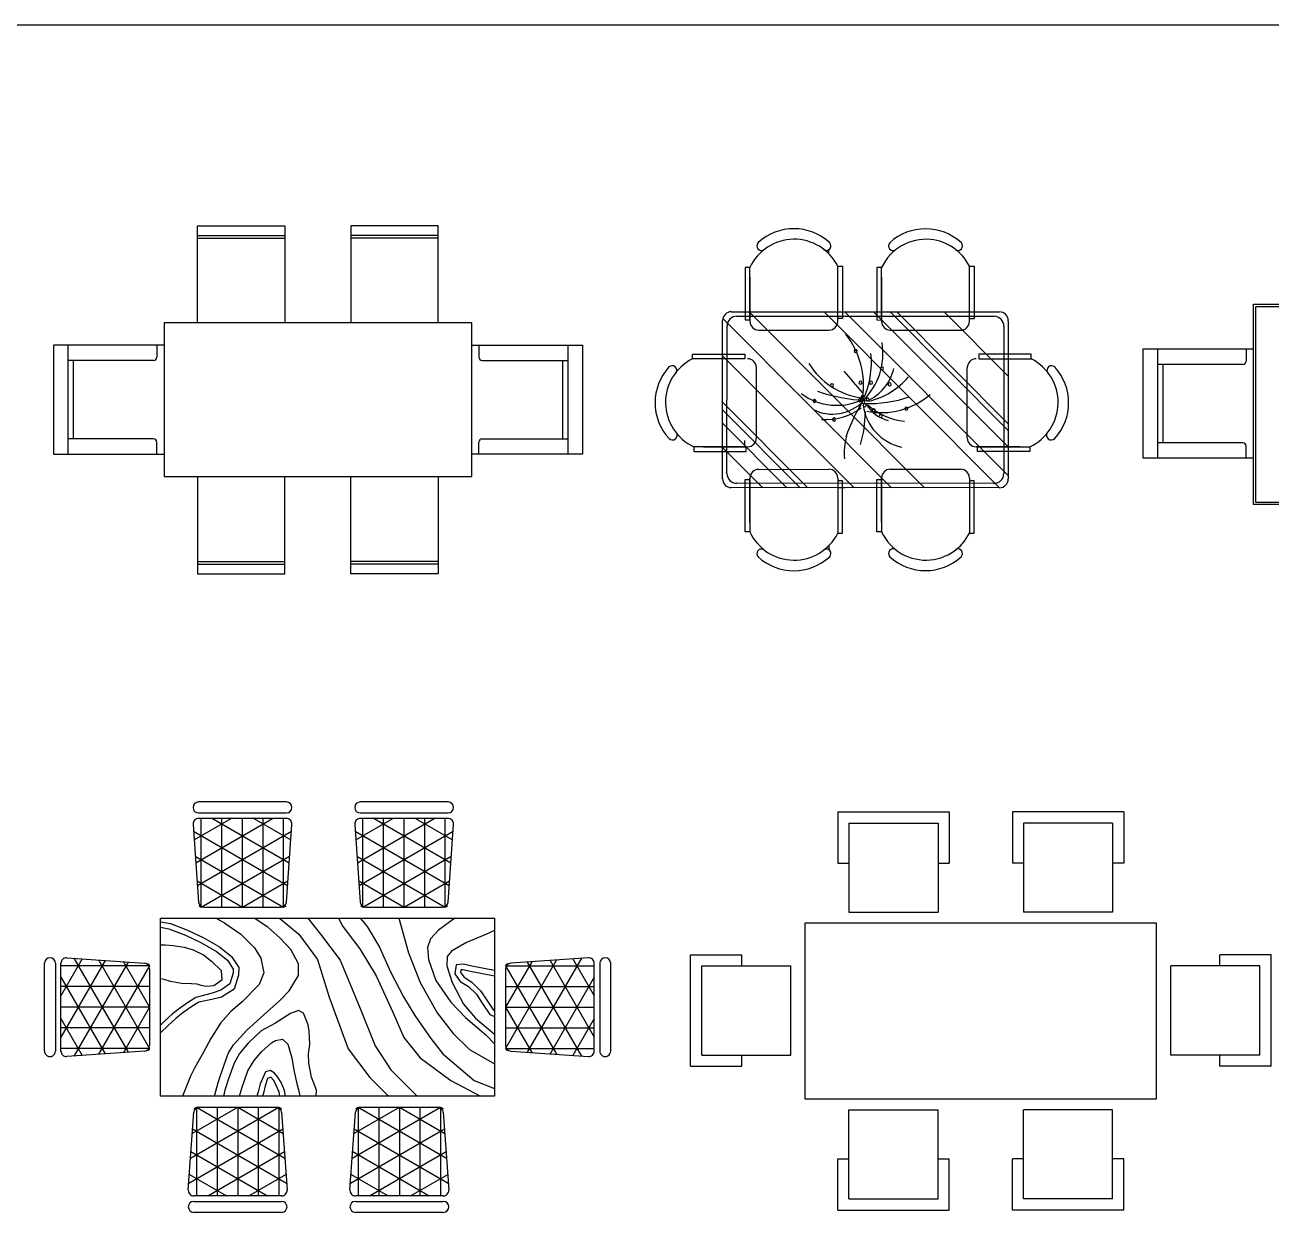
# Model space of a CAD drawing. Extents: x 15.9 to 33.1, y 12.3 to 21.3.
# Drawn here: x 19.15 to 24.82, y 15.83 to 21.32 of the extents above; entities that cross this region are included whole.
import ezdxf

# ---------------------------------------------------------------- set-up
doc = ezdxf.new("R2010")
doc.units = 0
doc.header["$LTSCALE"] = 0.5
doc.header["$MEASUREMENT"] = 0
doc.layers.get('0').update_dxf_attribs({"linetype": 'CONTINUOUS'})
doc.layers.add('Deftpoints', color=7, linetype='CONTINUOUS', plot=False)
doc.styles.get("Standard").update_dxf_attribs({"font": 'arial.ttf'})

# ---------------------------------------------------------------- blocks, each defined once
blk = doc.blocks.new('A$C2A521B94')
for p, q in [((-547.8, 0, -342.9), (-547.8, 441.4, -342.9)), ((-547.8, 441.4, -342.9), (-149.9, 441.4, -342.9)), ((-547.8, 397.6, -342.9), (-149.9, 397.6, -342.9)), ((-149.9, 441.4, -342.9), (-149.9, 0, -342.9)), ((547.8, 441.4, -342.9), (149.9, 441.4, -342.9)), ((149.9, 441.4, -342.9), (149.9, 0, -342.9)), ((547.8, 397.6, -342.9), (149.9, 397.6, -342.9)), ((547.8, 0, -342.9), (547.8, 441.4, -342.9)), ((-547.8, 385.3, -342.9), (-149.9, 385.3, -342.9)), ((547.8, 385.3, -342.9), (149.9, 385.3, -342.9)), ((700, 0), (-700, 0)), ((-700, 0), (-700, -700)), ((700, -700), (700, 0)), ((-700, -102.5), (-1203.6, -102.5)), ((-1203.6, -102.5), (-1203.6, -597.5)), ((-1137.1, -102.5), (-1137.1, -597.5)), ((-733.1, -102.5), (-733.1, -157)), ((700, -102.5), (1203.6, -102.5)), ((733.1, -102.5), (733.1, -157)), ((1137.1, -102.5), (1137.1, -597.5)), ((1203.6, -102.5), (1203.6, -597.5)), ((-747.8, -171.7), (-1137.1, -171.7)), ((-1112.7, -171.7), (-1112.7, -528.3)), ((747.8, -171.7), (1137.1, -171.7)), ((1112.7, -171.7), (1112.7, -528.3)), ((-747.8, -528.3), (-1137.1, -528.3)), ((-733.1, -597.5), (-733.1, -543)), ((733.1, -597.5), (733.1, -543)), ((747.8, -528.3), (1137.1, -528.3)), ((-1203.6, -597.5), (-700, -597.5)), ((1203.6, -597.5), (700, -597.5)), ((-700, -700), (700, -700)), ((-547.8, -700, -342.9), (-547.8, -1141.4, -342.9)), ((-149.9, -1141.4, -342.9), (-149.9, -700, -342.9)), ((149.9, -1141.4, -342.9), (149.9, -700, -342.9)), ((547.8, -700, -342.9), (547.8, -1141.4, -342.9)), ((-547.8, -1085.3, -342.9), (-149.9, -1085.3, -342.9)), ((-547.8, -1097.6, -342.9), (-149.9, -1097.6, -342.9)), ((547.8, -1085.3, -342.9), (149.9, -1085.3, -342.9)), ((547.8, -1097.6, -342.9), (149.9, -1097.6, -342.9)), ((-547.8, -1141.4, -342.9), (-149.9, -1141.4, -342.9)), ((547.8, -1141.4, -342.9), (149.9, -1141.4, -342.9))]:
    blk.add_line(p, q)
for centre, start, end in [((-747.8, -157), 270, 0), ((747.8, -157), 180, 270), ((-747.8, -543), 0, 90), ((747.8, -543), 90, 180)]:
    blk.add_arc(centre, 14.7, start, end)
blk = doc.blocks.new('A$C6327331B')
for p, q in [((790.8, 678.3), (790.8, 696.4)), ((790.8, 678.3), (790.8, 696.4)), ((1381.3, 692.8), (1381.3, 686.2)), ((1381.3, 692.8), (1381.3, 686.2)), ((410.1, 615.8), (410, 377)), ((410.1, 615.8), (410, 377)), ((431.6, 615.8), (410.1, 615.8)), ((431.6, 615.8), (410.1, 615.8)), ((431.4, 376.9), (431.6, 615.8)), ((431.4, 376.9), (431.6, 615.8)), ((431.5, 571.8), (431.4, 370.8)), ((431.5, 571.8), (431.4, 370.8)), ((831.4, 382.9), (831.6, 621.7)), ((831.4, 382.9), (831.6, 621.7)), ((831.4, 370.6), (831.5, 571.6)), ((831.4, 370.6), (831.5, 571.6)), ((831.6, 621.7), (853, 621.7)), ((831.6, 621.7), (853, 621.7)), ((853, 621.7), (852.9, 382.9)), ((853, 621.7), (852.9, 382.9)), ((1009.3, 615.5), (1009.2, 376.7)), ((1009.3, 615.5), (1009.2, 376.7)), ((1030.7, 615.5), (1009.3, 615.5)), ((1030.7, 615.5), (1009.3, 615.5)), ((1030.6, 376.6), (1030.7, 615.5)), ((1030.6, 376.6), (1030.7, 615.5)), ((1030.7, 571.5), (1030.6, 370.5)), ((1030.7, 571.5), (1030.6, 370.5)), ((1430.6, 382.6), (1430.7, 621.4)), ((1430.6, 382.6), (1430.7, 621.4)), ((1430.6, 370.3), (1430.7, 571.3)), ((1430.6, 370.3), (1430.7, 571.3)), ((1430.7, 621.4), (1452.2, 621.4)), ((1430.7, 621.4), (1452.2, 621.4)), ((1452.2, 621.4), (1452, 382.6)), ((1452.2, 621.4), (1452, 382.6)), ((347.5, 414), (831.5, 413.8)), ((347.5, 414), (831.5, 413.8)), ((1226.3, -386.4), (428, 414)), ((1226.3, -386.4), (428, 414)), ((1567.1, -386.6), (768.8, 413.8)), ((1567.1, -386.6), (768.8, 413.8)), ((831.5, 413.8), (1567.5, 413.4)), ((1607.1, -331.3), (864.1, 413.8)), ((1607.1, -331.3), (864.1, 413.8)), ((1607.2, -200.8), (994.4, 413.7)), ((1607.2, -200.8), (994.4, 413.7)), ((1009.2, 413.7), (1567.5, 413.4)), ((1607.2, -125.5), (1069.5, 413.7)), ((1607.2, -125.5), (1069.5, 413.7)), ((1607.2, -95.4), (1099.6, 413.6)), ((1607.2, -95.4), (1099.6, 413.6)), ((1607.3, 120.5), (1315.1, 413.5)), ((1607.3, 120.5), (1315.1, 413.5)), ((1415.7, 413.4), (1415.7, 413.5)), ((1415.7, 413.4), (1415.7, 413.5)), ((307.1, -346), (307.5, 374)), ((307.1, -346), (307.5, 374)), ((1075.9, -386.3), (308.5, 383.1)), ((1075.9, -386.3), (308.5, 383.1)), ((327.1, -321), (327.5, 349)), ((372.5, 394), (831.4, 393.8)), ((372.5, 394), (1009.2, 393.7)), ((410, 377), (431.4, 376.9)), ((410, 377), (431.4, 376.9)), ((852.9, 382.9), (831.4, 382.9)), ((852.9, 382.9), (831.4, 382.9)), ((1009.2, 393.7), (1542.5, 393.4)), ((1009.2, 376.7), (1030.6, 376.6)), ((1009.2, 376.7), (1030.6, 376.6)), ((1452, 382.6), (1430.6, 382.6)), ((1452, 382.6), (1430.6, 382.6)), ((1587.5, 348.4), (1587.1, -321.6)), ((1607.5, 373.4), (1607.1, -346.6)), ((1607.5, 373.4), (1607.1, -346.6)), ((471.4, 330.8), (791.4, 330.6)), ((471.4, 330.8), (791.4, 330.6)), ((1070.6, 330.5), (1390.6, 330.3)), ((1070.6, 330.5), (1390.6, 330.3)), ((169.9, 221.5), (408.7, 221.6)), ((169.9, 221.5), (408.7, 221.6)), ((169.9, 200.1), (169.9, 221.5)), ((169.9, 200.1), (169.9, 221.5)), ((408.7, 200.2), (169.9, 200.1)), ((408.7, 200.2), (169.9, 200.1)), ((905.5, -386.3), (307.4, 213.5)), ((905.5, -386.3), (307.4, 213.5)), ((408.7, 221.6), (408.7, 200.2)), ((408.7, 221.6), (408.7, 200.2)), ((1473.3, 221.6), (1473.3, 200.2)), ((1473.3, 221.6), (1473.3, 200.2)), ((1712.1, 221.5), (1473.3, 221.6)), ((1712.1, 221.5), (1473.3, 221.6)), ((1473.3, 200.2), (1712.1, 200.1)), ((1473.3, 200.2), (1712.1, 200.1)), ((1712.1, 200.1), (1712.1, 221.5)), ((1712.1, 200.1), (1712.1, 221.5)), ((461.2, -159.8), (461, 160.2)), ((461.2, -159.8), (461, 160.2)), ((1420.8, -159.8), (1420.9, 160.2)), ((1420.8, -159.8), (1420.9, 160.2)), ((695.1, -386.2), (307.3, 2.7)), ((695.1, -386.2), (307.3, 2.7)), ((44.6, -20.2), (44.5, -20.1)), ((44.6, -20.2), (44.5, -20.1)), ((660, -386.1), (307.3, -32.5)), ((660, -386.1), (307.3, -32.5)), ((1837.4, -20.2), (1837.5, -20.1)), ((1837.4, -20.2), (1837.5, -20.1)), ((599.8, -386.1), (307.2, -92.7)), ((599.8, -386.1), (307.2, -92.7)), ((415.1, -199.8), (176.2, -199.9)), ((415.1, -199.8), (176.2, -199.9)), ((176.2, -199.9), (176.2, -221.3)), ((176.2, -199.9), (176.2, -221.3)), ((176.2, -221.3), (415.1, -221.2)), ((176.2, -221.3), (415.1, -221.2)), ((220.2, -199.9), (421.2, -199.8)), ((220.2, -199.9), (421.2, -199.8)), ((489.6, -386), (307.2, -203.2)), ((489.6, -386), (307.2, -203.2)), ((408.7, -193.6), (408.7, -172.1)), ((408.7, -193.6), (408.7, -172.1)), ((415.1, -221.2), (415.1, -199.8)), ((415.1, -221.2), (415.1, -199.8)), ((1661.8, -199.9), (1460.8, -199.8)), ((1661.8, -199.9), (1460.8, -199.8)), ((1466.9, -221.2), (1466.9, -199.8)), ((1466.9, -221.2), (1466.9, -199.8)), ((1466.9, -199.8), (1705.7, -199.9)), ((1466.9, -199.8), (1705.7, -199.9)), ((1705.7, -221.3), (1466.9, -221.2)), ((1705.7, -221.3), (1466.9, -221.2)), ((1705.7, -199.9), (1705.7, -221.3)), ((1705.7, -199.9), (1705.7, -221.3)), ((471.4, -302.7), (791.4, -302.5)), ((471.4, -302.7), (791.4, -302.5)), ((1070.6, -302.4), (1390.6, -302.2)), ((1070.6, -302.4), (1390.6, -302.2)), ((1567.1, -386.6), (347.1, -386)), ((1567.1, -386.6), (347.1, -386)), ((1542.1, -366.6), (372.1, -366)), ((410.1, -587.7), (410, -348.9)), ((410.1, -587.7), (410, -348.9)), ((410, -348.9), (431.4, -348.9)), ((410, -348.9), (431.4, -348.9)), ((431.5, -543.7), (431.4, -342.7)), ((431.5, -543.7), (431.4, -342.7)), ((431.4, -348.9), (431.6, -587.7)), ((431.4, -348.9), (431.6, -587.7)), ((831.4, -342.5), (831.5, -543.5)), ((831.4, -342.5), (831.5, -543.5)), ((831.4, -354.8), (831.6, -593.6)), ((831.4, -354.8), (831.6, -593.6)), ((852.9, -354.8), (831.4, -354.8)), ((852.9, -354.8), (831.4, -354.8)), ((831.5, -385.7), (864.1, -385.7)), ((831.5, -385.7), (864.1, -385.7)), ((853, -593.6), (852.9, -354.8)), ((853, -593.6), (852.9, -354.8)), ((1009.2, -348.6), (1030.6, -348.5)), ((1009.2, -348.6), (1030.6, -348.5)), ((1009.3, -587.4), (1009.2, -348.6)), ((1009.3, -587.4), (1009.2, -348.6)), ((1030.7, -543.4), (1030.6, -342.4)), ((1030.7, -543.4), (1030.6, -342.4)), ((1030.6, -348.5), (1030.7, -587.4)), ((1030.6, -348.5), (1030.7, -587.4)), ((1415.7, -385.3), (1415.7, -385.4)), ((1415.7, -385.3), (1415.7, -385.4)), ((1430.6, -342.2), (1430.7, -543.2)), ((1430.6, -342.2), (1430.7, -543.2)), ((1430.6, -354.5), (1430.7, -593.3)), ((1430.6, -354.5), (1430.7, -593.3)), ((1452, -354.5), (1430.6, -354.5)), ((1452, -354.5), (1430.6, -354.5)), ((1452.2, -593.3), (1452, -354.5)), ((1452.2, -593.3), (1452, -354.5)), ((431.6, -587.7), (410.1, -587.7)), ((431.6, -587.7), (410.1, -587.7)), ((831.6, -593.6), (853, -593.6)), ((831.6, -593.6), (853, -593.6)), ((1030.7, -587.4), (1009.3, -587.4)), ((1030.7, -587.4), (1009.3, -587.4)), ((1430.7, -593.3), (1452.2, -593.3)), ((1430.7, -593.3), (1452.2, -593.3)), ((790.8, -650.2), (790.8, -668.4)), ((790.8, -650.2), (790.8, -668.4)), ((1381.3, -664.7), (1381.3, -658.1)), ((1381.3, -664.7), (1381.3, -658.1))]:
    blk.add_line(p, q)
for centre, radius, start, end in [((633, 521.6), 222.4, 26.7656, 154.9369), ((633, 521.6), 222.4, 26.7656, 154.9369), ((631.5, 550.5), 241.3, 47.4691, 132.4721), ((631.5, 550.5), 241.3, 47.4691, 132.4721), ((1232.2, 521.3), 222.4, 84.4265, 154.9369), ((1232.2, 521.3), 222.4, 84.4265, 154.9369), ((1230.7, 550.2), 241.3, 47.4691, 132.4721), ((1230.7, 550.2), 241.3, 47.4691, 132.4721), ((1232.2, 521.3), 222.4, 26.7656, 84.4265), ((1232.2, 521.3), 222.4, 26.7656, 84.4265), ((484.3, 714.2), 21.2, 137.6497, 300.3412), ((484.3, 714.2), 21.2, 137.6497, 300.3412), ((779, 714), 21.2, 239.6, 42.2915), ((779, 714), 21.2, 239.6, 42.2915), ((1083.4, 713.9), 21.2, 137.6497, 300.3412), ((1083.4, 713.9), 21.2, 137.6497, 300.3412), ((1378.1, 713.7), 21.2, 239.6, 42.2915), ((1378.1, 713.7), 21.2, 239.6, 42.2915), ((347.5, 374), 40, 89.9706, 179.9706), ((347.5, 374), 40, 89.9706, 179.9706), ((1567.5, 373.4), 40, 359.9706, 89.9706), ((1567.5, 373.4), 40, 359.9706, 89.9706), ((372.5, 349), 45, 89.9706, 179.9706), ((471.4, 370.8), 40, 179.9706, 269.9706), ((471.4, 370.8), 40, 179.9706, 269.9706), ((791.4, 370.6), 40, 269.9706, 359.9706), ((791.4, 370.6), 40, 269.9706, 359.9706), ((1070.6, 370.5), 40, 179.9706, 269.9706), ((1070.6, 370.5), 40, 179.9706, 269.9706), ((1390.6, 370.3), 40, 269.9706, 359.9706), ((1390.6, 370.3), 40, 269.9706, 359.9706), ((1542.5, 348.4), 45, 359.9706, 89.9706), ((574.1, 79.9), 374.6, 351.2496, 38.2333), ((912.6, 235.7), 6.91, 0, 180), ((912.6, 235.7), 6.91, 180, 0), ((737.8, 225), 299.2, 314.4861, 9.3762), ((270.2, 1.6), 222.4, 116.8244, 244.9957), ((270.2, 1.6), 222.4, 116.8244, 244.9957), ((421, 160.2), 40, 0.0294, 90.0294), ((421, 160.2), 40, 0.0294, 90.0294), ((983.2, 350.8), 331, 211.315, 262.1378), ((586.4, 182.9), 398.1, 335.0888, 5.9637), ((1460.9, 160.2), 40, 89.9706, 179.9706), ((1460.9, 160.2), 40, 89.9706, 179.9706), ((1611.7, 1.6), 222.4, 295.0043, 63.1756), ((1611.7, 1.6), 222.4, 295.0043, 63.1756), ((241.3, 0.1), 241.3, 137.5279, 222.5309), ((77.6, 147.4), 21.2, 329.6588, 132.3503), ((77.6, 147.4), 21.2, 329.6588, 132.3503), ((2460.3, 1443.6), 2062.1, 219.0488, 222.6799), ((873.8, 207.8), 219.3, 294.0956, 346.2953), ((897.1, 334.6), 335.6, 283.0452, 319.7766), ((1033, 155.9), 6.91, 0, 180), ((1033, 155.9), 6.91, 180, 0), ((1804.4, 147.4), 21.2, 47.6497, 210.3412), ((1804.4, 147.4), 21.2, 47.6497, 210.3412), ((1640.7, 0.1), 241.3, 317.4691, 42.4721), ((1640.7, 0.1), 241.3, 317.4691, 42.4721), ((805, 79.9), 6.91, 0, 180), ((805, 79.9), 6.91, 180, 0), ((934.8, 91.3), 6.91, 0, 180), ((934.8, 91.3), 6.91, 180, 0), ((982.3, 91.3), 6.91, 0, 180), ((982.3, 91.3), 6.91, 180, 0), ((1067.8, 83.7), 6.91, 0, 180), ((1067.8, 83.7), 6.91, 180, 0), ((826.9, 258.5), 270.1, 233.3231, 295.7633), ((725.8, 7.7), 6.91, 0, 180), ((725.8, 7.7), 6.91, 180, 0), ((807.8, 143), 194.5, 242.9909, 315.9102), ((985.1, 750.7), 739.8, 250.5249, 267.8244), ((1747.6, -469.5), 933.6, 148.9873, 160.361), ((931.7, 11.5), 6.91, 0, 180), ((931.7, 11.5), 6.91, 180, 0), ((944.3, 26.7), 6.91, 0, 180), ((944.3, 26.7), 6.91, 180, 0), ((947.5, 3.9), 6.91, 0, 180), ((947.5, 3.9), 6.91, 180, 0), ((970.7, 574.8), 578.8, 268.3286, 288.729), ((966.5, 15.3), 6.91, 0, 180), ((966.5, 15.3), 6.91, 180, 0), ((1030.3, 292.7), 337.4, 258.5516, 310.9815), ((776.7, 191.6), 268.2, 265.8741, 306.9558), ((392.7, -33), 564.4, 343.8561, 359.1105), ((953.8, -11.3), 6.91, 0, 180), ((953.8, -11.3), 6.91, 180, 0), ((1167.7, 15.7), 221.9, 186.9904, 258.0284), ((1090.6, 62.7), 145.4, 208.8901, 258.4579), ((1166.2, 212.9), 298.2, 228.7581, 263.8624), ((995, -34.1), 6.91, 0, 180), ((995, -34.1), 6.91, 180, 0), ((1026.7, -60.7), 6.91, 0, 180), ((1143.8, -26.5), 6.91, 0, 180), ((1143.8, -26.5), 6.91, 180, 0), ((814.5, -75.9), 6.91, 0, 180), ((814.5, -75.9), 6.91, 180, 0), ((1026.7, -60.7), 6.91, 180, 0), ((79, -146.7), 22.5, 226.3776, 29.8882), ((79, -146.7), 22.5, 226.3776, 29.8882), ((421.2, -159.8), 40, 270.0294, 0.0294), ((421.2, -159.8), 40, 270.0294, 0.0294), ((1112.9, -226), 252.6, 162.9456, 186.4814), ((1460.8, -159.8), 40, 179.9706, 269.9706), ((1460.8, -159.8), 40, 179.9706, 269.9706), ((1803, -146.7), 22.5, 150.1118, 313.6224), ((1803, -146.7), 22.5, 150.1118, 313.6224), ((372.1, -321), 45, 179.9706, 269.9706), ((471.4, -342.7), 40, 90.0294, 180.0294), ((471.4, -342.7), 40, 90.0294, 180.0294), ((791.4, -342.5), 40, 0.0294, 90.0294), ((791.4, -342.5), 40, 0.0294, 90.0294), ((1070.6, -342.4), 40, 90.0294, 180.0294), ((1070.6, -342.4), 40, 90.0294, 180.0294), ((1390.6, -342.2), 40, 0.0294, 90.0294), ((1390.6, -342.2), 40, 0.0294, 90.0294), ((1542.1, -321.6), 45, 269.9706, 359.9706), ((347.1, -346), 40, 179.9706, 269.9706), ((347.1, -346), 40, 179.9706, 269.9706), ((1567.1, -346.6), 40, 269.9706, 359.9706), ((1567.1, -346.6), 40, 269.9706, 359.9706), ((633, -493.5), 222.4, 205.0631, 333.2344), ((633, -493.5), 222.4, 205.0631, 333.2344), ((1232.2, -493.2), 222.4, 205.0631, 275.5735), ((1232.2, -493.2), 222.4, 205.0631, 275.5735), ((1232.2, -493.2), 222.4, 275.5735, 333.2344), ((1232.2, -493.2), 222.4, 275.5735, 333.2344), ((484.3, -686.1), 21.2, 59.6588, 222.3503), ((484.3, -686.1), 21.2, 59.6588, 222.3503), ((779, -686), 21.2, 317.7085, 120.4), ((779, -686), 21.2, 317.7085, 120.4), ((1083.4, -685.8), 21.2, 59.6588, 222.3503), ((1083.4, -685.8), 21.2, 59.6588, 222.3503), ((1378.1, -685.6), 21.2, 317.7085, 120.4), ((1378.1, -685.6), 21.2, 317.7085, 120.4), ((631.5, -522.4), 241.3, 227.5279, 312.5309), ((631.5, -522.4), 241.3, 227.5279, 312.5309), ((1230.7, -522.1), 241.3, 227.5279, 312.5309), ((1230.7, -522.1), 241.3, 227.5279, 312.5309)]:
    blk.add_arc(centre, radius, start, end)
at = {"width": 0.8, "flags": 9}
for tag in ['XSIZE', 'YSIZE']:
    blk.add_attdef(tag, (945.2, 11.4), '', height=0.23, rotation=180, dxfattribs=at)
blk = doc.blocks.new('A$C317A697B')
for p, q in [((-115.7, 441.4), (-513.6, 441.4)), ((-513.6, 441.4), (-513.6, 0)), ((-115.7, 397.6), (-513.6, 397.6)), ((-115.7, 0), (-115.7, 441.4)), ((523.2, 441.4), (125.3, 441.4)), ((125.3, 441.4), (125.3, 0)), ((523.2, 397.6), (125.3, 397.6)), ((523.2, 0), (523.2, 441.4)), ((-115.7, 385.3), (-513.6, 385.3)), ((523.2, 385.3), (125.3, 385.3)), ((-898.7, -911.5), (-898.7, 0)), ((-898.7, 0), (898.7, 0)), ((898.7, 0), (898.7, -911.5)), ((-888.7, -901.5), (-888.7, -10)), ((-888.7, -10), (888.7, -10)), ((888.7, -10), (888.7, -901.5)), ((-898.7, -204.5), (-1402.3, -204.5)), ((-1402.3, -204.5), (-1402.3, -699.4)), ((-1335.8, -204.5), (-1335.8, -699.4)), ((-931.8, -204.5), (-931.8, -259)), ((898.7, -204.5), (1402.3, -204.5)), ((931.8, -204.5), (931.8, -259)), ((1335.8, -204.5), (1335.8, -699.4)), ((1402.3, -204.5), (1402.3, -699.4)), ((-946.5, -273.7), (-1335.8, -273.7)), ((-1311.4, -273.7), (-1311.4, -630.3)), ((946.5, -273.7), (1335.8, -273.7)), ((1311.4, -273.7), (1311.4, -630.3)), ((-946.5, -630.3), (-1335.8, -630.3)), ((-931.8, -699.4), (-931.8, -645)), ((931.8, -699.4), (931.8, -645)), ((946.5, -630.3), (1335.8, -630.3)), ((-1402.3, -699.4), (-898.7, -699.4)), ((1402.3, -699.4), (898.7, -699.4)), ((888.7, -901.5), (-888.7, -901.5)), ((898.7, -911.5), (-898.7, -911.5)), ((-513.6, -1352.9), (-513.6, -911.5)), ((-115.7, -911.5), (-115.7, -1352.9)), ((125.3, -1352.9), (125.3, -911.5)), ((523.2, -911.5), (523.2, -1352.9)), ((-115.7, -1296.8), (-513.6, -1296.8)), ((523.2, -1296.8), (125.3, -1296.8)), ((-115.7, -1309.1), (-513.6, -1309.1)), ((-115.7, -1352.9), (-513.6, -1352.9)), ((523.2, -1309.1), (125.3, -1309.1)), ((523.2, -1352.9), (125.3, -1352.9))]:
    blk.add_line(p, q)
for centre, start, end in [((-946.5, -259), 270, 0), ((946.5, -259), 180, 270), ((-946.5, -645), 0, 90), ((946.5, -645), 90, 180)]:
    blk.add_arc(centre, 14.7, start, end)
blk = doc.blocks.new('A$C5A7F5D9C')
for p, q in [((1.1332, 2.5768), (0.7336, 2.5768)), ((0.7136, 2.4045), (0.8821, 2.5018)), ((0.7209, 2.3005), (1.0696, 2.5018)), ((0.7336, 2.5268), (1.1332, 2.5268)), ((1.1332, 2.5018), (0.7336, 2.5018)), ((0.7459, 2.0984), (0.7459, 2.5018)), ((0.7972, 2.5018), (1.1459, 2.3005)), ((0.8396, 2.0984), (0.8396, 2.5018)), ((0.9334, 2.0984), (0.9334, 2.5018)), ((0.9847, 2.5018), (1.1532, 2.4045)), ((1.0271, 2.0984), (1.0271, 2.5018)), ((1.1209, 2.0984), (1.1209, 2.5018)), ((0.7087, 2.475), (0.7335, 2.1215)), ((0.7109, 2.4434), (1.1385, 2.1965)), ((0.7283, 2.1965), (1.1559, 2.4434)), ((1.1332, 2.1215), (1.1581, 2.475)), ((0.7188, 2.3305), (1.1209, 2.0984)), ((0.7459, 2.0984), (1.148, 2.3305)), ((0.7268, 2.2177), (0.9334, 2.0984)), ((0.9334, 2.0984), (1.14, 2.2177)), ((0.7347, 2.1049), (0.7459, 2.0984)), ((0.7585, 2.0984), (1.1083, 2.0984)), ((1.1209, 2.0984), (1.1321, 2.1049)), ((0.5284, 0.5284), (0.5284, 2.0484)), ((0.5284, 2.0484), (1.3384, 2.0484)), ((0.5853, 2.0484), (0.6008, 2.0111)), ((0.7665, 2.0484), (0.7471, 1.9445)), ((0.7919, 2.0484), (0.7716, 1.9393)), ((0.9018, 2.0126), (0.9467, 2.0428)), ((0.9467, 2.0428), (0.949, 2.0484)), ((0.9669, 2.0263), (0.9761, 2.0484)), ((0.9836, 1.9619), (1.0564, 2.0484)), ((1.0599, 2.0079), (1.1004, 2.0484)), ((1.1256, 1.9337), (1.1918, 2.0484)), ((1.2666, 1.9551), (1.3039, 2.0484)), ((1.3384, 2.0484), (1.3384, 0.5284)), ((0.6008, 2.0111), (0.64, 1.9199)), ((0.8192, 1.9444), (0.8584, 1.9847)), ((0.8584, 1.9847), (0.9018, 2.0126)), ((0.8743, 1.9653), (0.9155, 1.9917)), ((0.9155, 1.9917), (0.9669, 2.0263)), ((0.9808, 1.9164), (1.0599, 2.0079)), ((1.2676, 1.8488), (1.3384, 1.9848)), ((0.7471, 1.9445), (0.7376, 1.9046)), ((0.7716, 1.9393), (0.7629, 1.9032)), ((0.7975, 1.9093), (0.8192, 1.9444)), ((0.8162, 1.8919), (0.8391, 1.929)), ((0.8391, 1.929), (0.8743, 1.9653)), ((0.9194, 1.9061), (0.9836, 1.9619)), ((1.0536, 1.8598), (1.1256, 1.9337)), ((1.1458, 1.8135), (1.2666, 1.9551)), ((0.64, 1.9199), (0.6792, 1.8527)), ((0.7376, 1.9046), (0.7415, 1.8739)), ((0.7415, 1.8739), (0.7811, 1.8667)), ((0.7629, 1.9032), (0.764, 1.8952)), ((0.764, 1.8952), (0.7752, 1.8932)), ((0.7752, 1.8932), (0.7975, 1.9093)), ((0.7811, 1.8667), (0.8162, 1.8919)), ((0.8209, 1.856), (0.9194, 1.9061)), ((0.9101, 1.8487), (0.9808, 1.9164)), ((0, 1.8364), (0, 1.4368)), ((0.05, 1.4368), (0.05, 1.8364)), ((0.075, 1.6879), (0.1723, 1.8564)), ((0.075, 1.5004), (0.2763, 1.8491)), ((0.075, 1.8364), (0.075, 1.4368)), ((0.4784, 1.8241), (0.075, 1.8241)), ((0.4553, 1.8365), (0.1018, 1.8614)), ((0.3803, 1.4315), (0.1334, 1.8591)), ((0.1334, 1.4141), (0.3803, 1.8418)), ((0.4784, 1.4491), (0.2463, 1.8512)), ((0.2463, 1.4221), (0.4784, 1.8241)), ((0.4784, 1.6366), (0.3591, 1.8433)), ((0.4784, 1.8241), (0.4719, 1.8353)), ((0.5284, 1.868), (0.5829, 1.7929)), ((0.6792, 1.8527), (0.7025, 1.8328)), ((0.7025, 1.8328), (0.7447, 1.8305)), ((0.7447, 1.8305), (0.8209, 1.856)), ((0.812, 1.7815), (0.9101, 1.8487)), ((0.959, 1.7864), (1.0536, 1.8598)), ((1.164, 1.7096), (1.2676, 1.8488)), ((1.3884, 1.4275), (1.6205, 1.8296)), ((1.3884, 1.615), (1.5077, 1.8216)), ((1.4115, 1.8148), (1.765, 1.8397)), ((1.4865, 1.4099), (1.7334, 1.8375)), ((1.7334, 1.3925), (1.4865, 1.8201)), ((1.7918, 1.4788), (1.5905, 1.8274)), ((1.7918, 1.6663), (1.6945, 1.8348)), ((1.7918, 1.8148), (1.7918, 1.4152)), ((1.8168, 1.4152), (1.8168, 1.8148)), ((1.8668, 1.8148), (1.8668, 1.4152)), ((0.2763, 1.4242), (0.075, 1.7728)), ((0.4784, 1.4617), (0.4784, 1.8116)), ((0.5829, 1.7929), (0.6222, 1.7561)), ((0.7166, 1.7479), (0.812, 1.7815)), ((0.8215, 1.71), (0.959, 1.7864)), ((0.9707, 1.6849), (1.076, 1.7583)), ((1.076, 1.7583), (1.1458, 1.8135)), ((1.3884, 1.8025), (1.3949, 1.8137)), ((1.3884, 1.8025), (1.7918, 1.8025)), ((1.6205, 1.4004), (1.3884, 1.8025)), ((1.3884, 1.4401), (1.3884, 1.7899)), ((0.4784, 1.7304), (0.075, 1.7304)), ((0.6222, 1.7561), (0.6621, 1.7431)), ((0.6621, 1.7431), (0.7166, 1.7479)), ((0.686, 1.6562), (0.8215, 1.71)), ((1.0708, 1.635), (1.164, 1.7096)), ((1.3884, 1.7087), (1.7918, 1.7087)), ((1.5905, 1.4025), (1.7918, 1.7512)), ((0.5284, 1.6125), (0.686, 1.6562)), ((0.8857, 1.6331), (0.9707, 1.6849)), ((1.2187, 1.5756), (1.3384, 1.6953)), ((0.4784, 1.6366), (0.075, 1.6366)), ((0.3591, 1.43), (0.4784, 1.6366)), ((0.7728, 1.5741), (0.8857, 1.6331)), ((0.9562, 1.5846), (1.0708, 1.635)), ((1.3884, 1.615), (1.7918, 1.615)), ((1.5077, 1.4084), (1.3884, 1.615)), ((0.1723, 1.4168), (0.075, 1.5853)), ((0.4784, 1.5429), (0.075, 1.5429)), ((0.6611, 1.525), (0.7728, 1.5741)), ((0.7911, 1.5096), (0.9562, 1.5846)), ((1.1092, 1.5045), (1.2187, 1.5756)), ((1.2537, 1.4802), (1.3384, 1.5649)), ((1.6945, 1.3952), (1.7918, 1.5637)), ((0.5666, 1.4678), (0.6611, 1.525)), ((0.6676, 1.4344), (0.7911, 1.5096)), ((0.94, 1.4373), (1.1092, 1.5045)), ((1.1227, 1.3824), (1.2537, 1.4802)), ((1.3884, 1.5212), (1.7918, 1.5212)), ((0.4784, 1.4491), (0.075, 1.4491)), ((0.1018, 1.4119), (0.4553, 1.4368)), ((0.4719, 1.4379), (0.4784, 1.4491)), ((0.5284, 1.4365), (0.5666, 1.4678)), ((0.5663, 1.3571), (0.6676, 1.4344)), ((0.7198, 1.3455), (0.94, 1.4373)), ((1.3884, 1.4275), (1.7918, 1.4275)), ((1.3949, 1.4163), (1.3884, 1.4275)), ((0.8874, 1.2949), (1.1227, 1.3824)), ((1.765, 1.3902), (1.4115, 1.4151)), ((0.5284, 1.3381), (0.5663, 1.3571)), ((0.6013, 1.2556), (0.7198, 1.3455)), ((0.5284, 1.1977), (0.6013, 1.2556)), ((0.7167, 1.2423), (0.8874, 1.2949)), ((0.6017, 1.158), (0.7167, 1.2423)), ((1.0133, 1.2007), (0.9614, 1.1781)), ((1.0427, 1.205), (1.0133, 1.2007)), ((1.1032, 1.207), (1.0427, 1.205)), ((1.146, 1.202), (1.1032, 1.207)), ((1.1882, 1.2033), (1.146, 1.202)), ((1.2513, 1.2153), (1.1882, 1.2033)), ((1.3112, 1.2377), (1.2513, 1.2153)), ((1.3384, 1.2363), (1.3112, 1.2377)), ((0.5284, 1.0698), (0.6017, 1.158)), ((0.7362, 1.1558), (0.6706, 1.1204)), ((0.7889, 1.1557), (0.7362, 1.1558)), ((0.8596, 1.1132), (0.7889, 1.1557)), ((0.9614, 1.1781), (0.9482, 1.1565)), ((0.9482, 1.1565), (0.9624, 1.1198)), ((1.1636, 1.1252), (1.2193, 1.135)), ((1.2193, 1.135), (1.2753, 1.1466)), ((1.2753, 1.1466), (1.309, 1.1557)), ((1.309, 1.1557), (1.3384, 1.1626)), ((0, 1.1007), (0, 0.7011)), ((0.05, 0.7011), (0.05, 1.1007)), ((0.075, 0.9522), (0.1723, 1.1207)), ((0.075, 0.7647), (0.2763, 1.1134)), ((0.075, 1.1007), (0.075, 0.7011)), ((0.4784, 1.0884), (0.075, 1.0884)), ((0.4553, 1.1008), (0.1018, 1.1257)), ((0.3803, 0.6958), (0.1334, 1.1235)), ((0.1334, 0.6784), (0.3803, 1.1061)), ((0.4784, 0.7134), (0.2463, 1.1155)), ((0.2463, 0.6864), (0.4784, 1.0884)), ((0.4784, 0.9009), (0.3591, 1.1076)), ((0.4784, 1.0884), (0.4719, 1.0996)), ((0.6706, 1.1204), (0.6175, 1.0718)), ((0.9032, 1.0709), (0.8596, 1.1132)), ((0.9624, 1.1198), (1.0079, 1.0479)), ((1.0792, 1.0826), (1.1023, 1.1074)), ((1.0853, 1.0514), (1.0792, 1.0826)), ((1.1023, 1.1074), (1.1636, 1.1252)), ((1.3125, 1.0918), (1.2763, 1.0769)), ((1.3384, 1.0963), (1.3125, 1.0918)), ((1.3884, 0.6918), (1.6205, 1.0939)), ((1.3884, 0.8793), (1.5077, 1.0859)), ((1.3884, 1.0668), (1.3949, 1.078)), ((1.4115, 1.0792), (1.765, 1.104)), ((1.4865, 0.6742), (1.7334, 1.1018)), ((1.7334, 0.6568), (1.4865, 1.0844)), ((1.7918, 0.7431), (1.5905, 1.0918)), ((1.7918, 0.9306), (1.6945, 1.0991)), ((1.7918, 1.0791), (1.7918, 0.6795)), ((1.8168, 0.6795), (1.8168, 1.0791)), ((1.8668, 1.0791), (1.8668, 0.6795)), ((0.2763, 0.6885), (0.075, 1.0371)), ((0.4784, 0.726), (0.4784, 1.0759)), ((0.6175, 1.0718), (0.5692, 1.0158)), ((0.9554, 1.0132), (0.9032, 1.0709)), ((1.0079, 1.0479), (1.0407, 0.9868)), ((1.0963, 1.0329), (1.0853, 1.0514)), ((1.1346, 0.9896), (1.0963, 1.0329)), ((1.2327, 1.0458), (1.2219, 1.0273)), ((1.2219, 1.0273), (1.2278, 1.0062)), ((1.2512, 1.0618), (1.2327, 1.0458)), ((1.2763, 1.0769), (1.2512, 1.0618)), ((1.2659, 1.0415), (1.2522, 1.0296)), ((1.2522, 1.0296), (1.2585, 1.0144)), ((1.2876, 1.0545), (1.2659, 1.0415)), ((1.3195, 1.0676), (1.2876, 1.0545)), ((1.3384, 1.0709), (1.3195, 1.0676)), ((1.3884, 1.0668), (1.7918, 1.0668)), ((1.6205, 0.6647), (1.3884, 1.0668)), ((1.3884, 0.7044), (1.3884, 1.0542)), ((0.4784, 0.9947), (0.075, 0.9947)), ((0.5692, 1.0158), (0.5284, 0.9544)), ((0.6642, 0.9555), (0.7104, 0.9846)), ((0.7104, 0.9846), (0.7771, 0.9983)), ((0.7771, 0.9983), (0.8308, 0.9765)), ((0.8308, 0.9765), (0.9088, 0.8994)), ((1.0381, 0.9215), (0.9554, 1.0132)), ((1.0407, 0.9868), (1.0965, 0.9268)), ((1.1756, 0.9545), (1.1346, 0.9896)), ((1.2278, 1.0062), (1.2824, 0.9812)), ((1.2585, 1.0144), (1.2909, 1.0048)), ((1.2824, 0.9812), (1.318, 0.9719)), ((1.2909, 1.0048), (1.3242, 0.9961)), ((1.318, 0.9719), (1.3384, 0.9668)), ((1.3242, 0.9961), (1.3384, 0.9925)), ((1.3884, 0.9731), (1.7918, 0.9731)), ((1.5905, 0.6668), (1.7918, 1.0155)), ((0.6021, 0.894), (0.6642, 0.9555)), ((1.1046, 0.8609), (1.0381, 0.9215)), ((1.0965, 0.9268), (1.1446, 0.8879)), ((1.2238, 0.9255), (1.1756, 0.9545)), ((1.302, 0.898), (1.2238, 0.9255)), ((0.4784, 0.9009), (0.075, 0.9009)), ((0.3591, 0.6943), (0.4784, 0.9009)), ((0.5518, 0.8208), (0.6021, 0.894)), ((0.6597, 0.7972), (0.7025, 0.8518)), ((0.7025, 0.8518), (0.7532, 0.8841)), ((0.7195, 0.833), (0.7602, 0.8589)), ((0.7532, 0.8841), (0.7876, 0.8833)), ((0.7602, 0.8589), (0.7778, 0.8585)), ((0.7778, 0.8585), (0.8277, 0.843)), ((0.7876, 0.8833), (0.8522, 0.8639)), ((0.8522, 0.8639), (0.888, 0.8056)), ((0.9088, 0.8994), (0.9537, 0.8487)), ((1.1411, 0.8376), (1.1046, 0.8609)), ((1.1446, 0.8879), (1.1881, 0.8627)), ((1.1881, 0.8627), (1.2599, 0.8369)), ((1.3384, 0.8876), (1.302, 0.898)), ((1.3884, 0.8793), (1.7918, 0.8793)), ((1.5077, 0.6727), (1.3884, 0.8793)), ((0.1723, 0.6812), (0.075, 0.8496)), ((0.4784, 0.8072), (0.075, 0.8072)), ((0.5284, 0.7818), (0.5518, 0.8208)), ((0.6168, 0.7226), (0.6597, 0.7972)), ((0.6805, 0.7832), (0.7195, 0.833)), ((0.7236, 0.7608), (0.7665, 0.8036)), ((0.7665, 0.8036), (0.8099, 0.8066)), ((0.8099, 0.8066), (0.8357, 0.7704)), ((0.8277, 0.843), (0.8566, 0.802)), ((0.8566, 0.802), (0.8693, 0.7627)), ((0.888, 0.8056), (0.8987, 0.761)), ((0.9537, 0.8487), (1.0055, 0.8007)), ((1.0055, 0.8007), (1.0759, 0.7576)), ((1.1964, 0.8173), (1.1411, 0.8376)), ((1.2768, 0.7899), (1.1964, 0.8173)), ((1.2599, 0.8369), (1.3111, 0.8213)), ((1.3111, 0.8213), (1.3384, 0.8141)), ((1.6945, 0.6595), (1.7918, 0.828)), ((0.6389, 0.711), (0.6805, 0.7832)), ((0.6954, 0.7241), (0.7236, 0.7608)), ((0.8357, 0.7704), (0.8401, 0.7365)), ((0.8693, 0.7627), (0.8894, 0.6889)), ((0.8987, 0.761), (0.9109, 0.7017)), ((1.0759, 0.7576), (1.1382, 0.7231)), ((1.3384, 0.7736), (1.2768, 0.7899)), ((1.3884, 0.7856), (1.7918, 0.7856)), ((0.4784, 0.7134), (0.075, 0.7134)), ((0.1018, 0.6762), (0.4553, 0.7011)), ((0.4719, 0.7023), (0.4784, 0.7134)), ((0.583, 0.6514), (0.6168, 0.7226)), ((0.606, 0.6415), (0.6389, 0.711)), ((0.673, 0.6764), (0.6954, 0.7241)), ((0.8283, 0.6944), (0.8279, 0.6686)), ((0.8344, 0.7132), (0.8283, 0.6944)), ((0.8401, 0.7365), (0.8344, 0.7132)), ((0.8894, 0.6889), (0.9132, 0.6514)), ((0.9109, 0.7017), (0.9339, 0.6654)), ((1.1382, 0.7231), (1.2085, 0.6849)), ((1.2085, 0.6849), (1.2475, 0.6638)), ((1.3884, 0.6918), (1.7918, 0.6918)), ((1.3949, 0.6806), (1.3884, 0.6918)), ((0.5528, 0.5732), (0.583, 0.6514)), ((0.577, 0.5663), (0.606, 0.6415)), ((0.6522, 0.5855), (0.6609, 0.6359)), ((0.6609, 0.6359), (0.673, 0.6764)), ((0.8279, 0.6686), (0.8253, 0.6234)), ((0.9132, 0.6514), (0.9437, 0.6089)), ((0.9339, 0.6654), (0.9636, 0.624)), ((0.9636, 0.624), (0.9849, 0.5975)), ((1.2475, 0.6638), (1.3384, 0.6286)), ((1.765, 0.6546), (1.4115, 0.6794)), ((0.5445, 0.5284), (0.5528, 0.5732)), ((0.6501, 0.5496), (0.6522, 0.5855)), ((0.816, 0.5735), (0.8077, 0.545)), ((0.8253, 0.6234), (0.816, 0.5735)), ((0.9437, 0.6089), (0.9658, 0.5813)), ((0.9658, 0.5813), (0.9983, 0.5451)), ((0.9849, 0.5975), (1.0164, 0.5623)), ((1.3384, 0.5284), (0.5284, 0.5284)), ((0.5699, 0.5284), (0.577, 0.5663)), ((0.6497, 0.5284), (0.6501, 0.5496)), ((0.8077, 0.545), (0.8041, 0.5284)), ((0.9983, 0.5451), (1.015, 0.5284)), ((1.0164, 0.5623), (1.0504, 0.5284)), ((0.7087, 0.1018), (0.7335, 0.4553)), ((0.7188, 0.2463), (1.1209, 0.4784)), ((0.7268, 0.3591), (0.9334, 0.4784)), ((0.7347, 0.4719), (0.7459, 0.4784)), ((0.7459, 0.4784), (0.7459, 0.075)), ((0.7459, 0.4784), (1.148, 0.2463)), ((0.7585, 0.4784), (1.1083, 0.4784)), ((0.8396, 0.4784), (0.8396, 0.075)), ((0.9334, 0.4784), (0.9334, 0.075)), ((0.9334, 0.4784), (1.14, 0.3591)), ((1.0271, 0.4784), (1.0271, 0.075)), ((1.1209, 0.4784), (1.1209, 0.075)), ((1.1209, 0.4784), (1.1321, 0.4719)), ((1.1332, 0.4553), (1.1581, 0.1018)), ((0.7109, 0.1334), (1.1385, 0.3803)), ((0.7283, 0.3803), (1.1559, 0.1334)), ((0.7209, 0.2763), (1.0696, 0.075)), ((0.7972, 0.075), (1.1459, 0.2763)), ((0.7136, 0.1723), (0.8821, 0.075)), ((0.9847, 0.075), (1.1532, 0.1723)), ((1.1332, 0.075), (0.7336, 0.075)), ((0.7336, 0.05), (1.1332, 0.05)), ((1.1332, 0), (0.7336, 0))]:
    blk.add_line(p, q)
for centre, start, end in [((0.7336, 2.5518), 90, 270), ((1.1332, 2.5518), 270, 90), ((0.7336, 2.4768), 90, 184.0274), ((1.1332, 2.4768), 355.9726, 90), ((0.7585, 2.1234), 184.3987, 270), ((1.1083, 2.1234), 270, 355.6013), ((0.025, 1.8364), 0, 180), ((0.1, 1.8364), 85.9726, 180), ((0.4534, 1.8116), 0, 85.6013), ((1.4134, 1.7899), 94.3987, 180), ((1.7668, 1.8148), 0, 94.0274), ((1.8418, 1.8148), 0, 180), ((0.025, 1.4368), 180, 0), ((0.1, 1.4368), 180, 274.0274), ((0.4534, 1.4617), 274.3987, 0), ((1.4134, 1.4401), 180, 265.6013), ((1.7668, 1.4152), 265.9726, 0), ((1.8418, 1.4152), 180, 0), ((0.025, 1.1007), 0, 180), ((0.1, 1.1007), 85.9726, 180), ((0.4534, 1.0759), 0, 85.6013), ((1.4134, 1.0542), 94.3987, 180), ((1.7668, 1.0791), 0, 94.0274), ((1.8418, 1.0791), 0, 180), ((0.025, 0.7011), 180, 0), ((0.1, 0.7011), 180, 274.0274), ((0.4534, 0.726), 274.3987, 0), ((1.4134, 0.7044), 180, 265.6013), ((1.7668, 0.6795), 265.9726, 0), ((1.8418, 0.6795), 180, 0), ((0.7585, 0.4534), 90, 175.6013), ((1.1083, 0.4534), 4.3987, 90), ((0.7336, 0.1), 175.9726, 270), ((1.1332, 0.1), 270, 4.0274), ((0.7336, 0.025), 90, 270), ((1.1332, 0.025), 270, 90)]:
    blk.add_arc(centre, 0.025, start, end)
blk = doc.blocks.new('A$C30E17696')
for p, q in [((0.6703, 1.8113), (1.177, 1.8113)), ((0.6703, 1.8113), (0.6703, 1.5785)), ((0.7209, 1.7606), (0.7209, 1.3552)), ((0.7209, 1.7606), (1.1263, 1.7606)), ((1.1263, 1.7606), (1.1263, 1.3552)), ((1.177, 1.8113), (1.177, 1.5785)), ((1.9712, 1.8113), (1.4645, 1.8113)), ((1.4645, 1.8113), (1.4645, 1.5785)), ((1.5151, 1.7606), (1.5151, 1.3552)), ((1.9205, 1.7606), (1.5151, 1.7606)), ((1.9205, 1.7606), (1.9205, 1.3552)), ((1.9712, 1.8113), (1.9712, 1.5785)), ((0.6703, 1.5785), (0.7209, 1.5785)), ((1.1263, 1.5785), (1.177, 1.5785)), ((1.5151, 1.5785), (1.4645, 1.5785)), ((1.9712, 1.5785), (1.9205, 1.5785)), ((0.5207, 1.3056), (0.5207, 0.5056)), ((2.1207, 1.3056), (0.5207, 1.3056)), ((0.7209, 1.3552), (1.1263, 1.3552)), ((1.9205, 1.3552), (1.5151, 1.3552)), ((2.1207, 0.5056), (2.1207, 1.3056)), ((0, 0.6545), (0, 1.1613)), ((0, 1.1613), (0.2327, 1.1613)), ((0.2327, 1.1106), (0.2327, 1.1613)), ((2.6414, 1.1613), (2.4087, 1.1613)), ((2.4087, 1.1106), (2.4087, 1.1613)), ((2.6414, 0.6545), (2.6414, 1.1613)), ((0.0507, 0.7052), (0.0507, 1.1106)), ((0.0507, 1.1106), (0.456, 1.1106)), ((0.456, 0.7052), (0.456, 1.1106)), ((2.1854, 0.7052), (2.1854, 1.1106)), ((2.5907, 1.1106), (2.1854, 1.1106)), ((2.5907, 0.7052), (2.5907, 1.1106)), ((0.0507, 0.7052), (0.456, 0.7052)), ((0.2327, 0.6545), (0.2327, 0.7052)), ((2.5907, 0.7052), (2.1854, 0.7052)), ((2.4087, 0.6545), (2.4087, 0.7052)), ((0, 0.6545), (0.2327, 0.6545)), ((2.6414, 0.6545), (2.4087, 0.6545)), ((0.5207, 0.5056), (2.1207, 0.5056)), ((0.7209, 0.456), (1.1263, 0.456)), ((0.7209, 0.0507), (0.7209, 0.456)), ((1.1263, 0.0507), (1.1263, 0.456)), ((1.5151, 0.0507), (1.5151, 0.456)), ((1.9205, 0.456), (1.5151, 0.456)), ((1.9205, 0.0507), (1.9205, 0.456)), ((0.6703, 0), (0.6703, 0.2327)), ((0.6703, 0.2327), (0.7209, 0.2327)), ((1.1263, 0.2327), (1.177, 0.2327)), ((1.177, 0), (1.177, 0.2327)), ((1.4645, 0), (1.4645, 0.2327)), ((1.5151, 0.2327), (1.4645, 0.2327)), ((1.9712, 0.2327), (1.9205, 0.2327)), ((1.9712, 0), (1.9712, 0.2327)), ((0.7209, 0.0507), (1.1263, 0.0507)), ((1.9205, 0.0507), (1.5151, 0.0507)), ((0.6703, 0), (1.177, 0)), ((1.9712, 0), (1.4645, 0))]:
    blk.add_line(p, q)

msp = doc.modelspace()

# ---------------------------------------------------------------- linework, layer by layer
at = {"layer": 'Deftpoints'}
msp.add_lwpolyline([(15.9304, 21.3208), (33.1027, 21.3208), (33.1027, 12.3427), (15.9304, 12.3427)], close=True, dxfattribs=at)

# ---------------------------------------------------------------- block references
at = {"xscale": 0.0009999999999993937, "yscale": 0.0009999999999993937, "zscale": 0.0009999999999993937}
for name, p in [('A$C317A697B', (25.6375, 20.0503)), ('A$C6327331B', (22.0157, 19.6018)), ('A$C2A521B94', (20.4812, 19.9658))]:
    msp.add_blockref(name, p, dxfattribs=at)
at = {"rotation": 270}
msp.add_blockref('A$C5A7F5D9C', (19.2372, 17.7859), dxfattribs=at)
msp.add_blockref('A$C30E17696', (22.1772, 15.9293))

doc.saveas('drawing.dxf')
